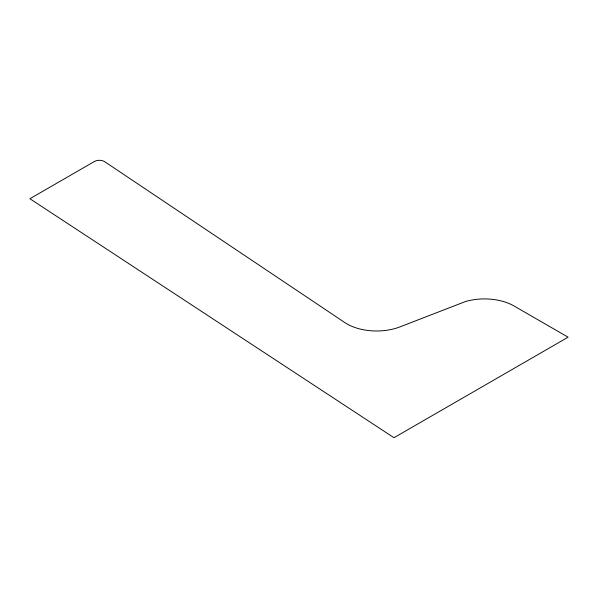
<?xml version="1.0" encoding="UTF-8"?>
<svg xmlns="http://www.w3.org/2000/svg" width="598" height="598" viewBox="0 0 598 598"><rect width="100%" height="100%" fill="white"/><g stroke="black" fill="none" stroke-linecap="round" stroke-linejoin="round"><path stroke-width="0.9" d="M94.447 161.467L29.9 198.73L393.977 437.714L568.1 337.182L514.078 305.997A41.912 24.197 0 0 0 465.7 301.459L400.062 326.844A41.912 24.197 0 0 1 344.844 322.591L104.68 161.684A6.989 4.037 0 0 0 94.447 161.467"/></g></svg>
